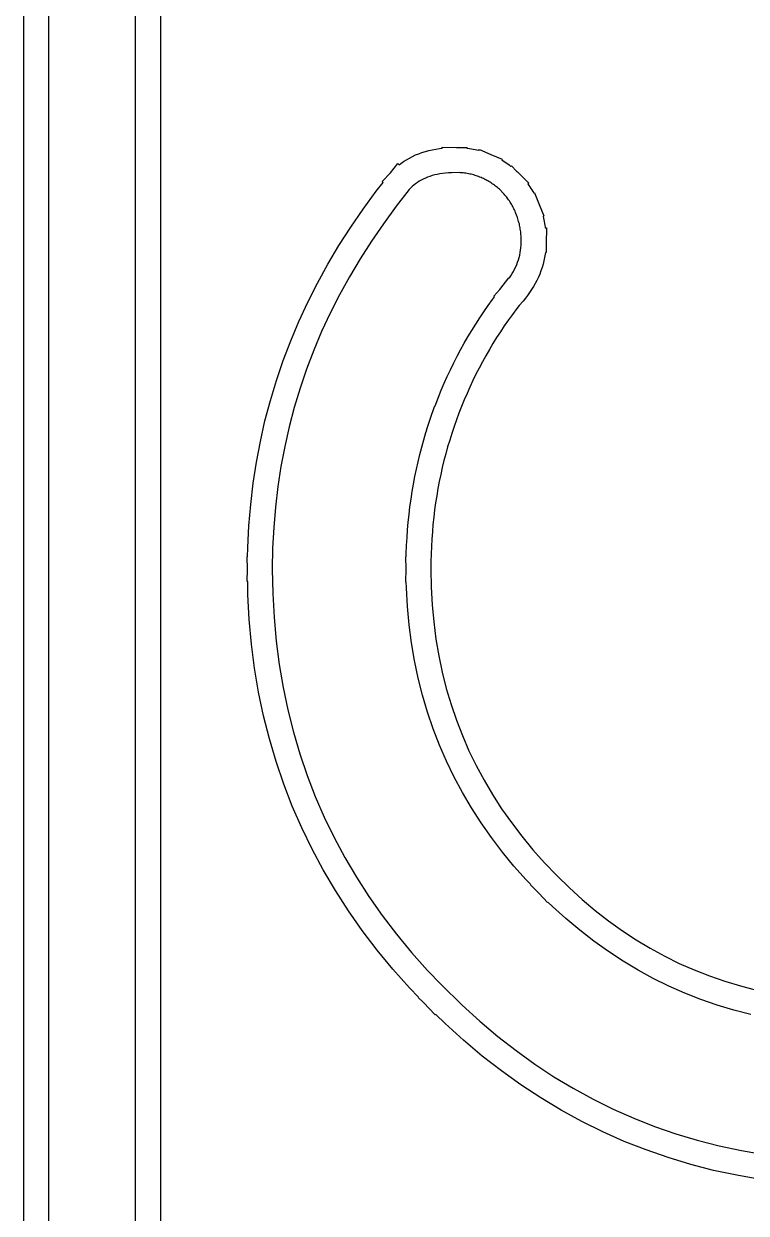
# Model space of a CAD drawing. Header units: metres. Extents: x -91 to 100, y 0 to 828.
# Drawn here: x -65.39 to -55.13, y 234.12 to 250.99 of the extents above; entities that cross this region are included whole.
import ezdxf

# ---------------------------------------------------------------- set-up
doc = ezdxf.new("R2010")
doc.units = ezdxf.units.M

msp = doc.modelspace()

# ---------------------------------------------------------------- linework, layer by layer
for p, q in [((-65.0333, 347.156), (-65.0333, 199.528)), ((-63.4458, 347.244), (-63.4458, 201.592)), ((-65.3861, 198.912), (-65.3861, 347.076)), ((-63.7986, 201.687), (-63.7986, 347.076)), ((-59.8701, 249.109), (-59.8257, 249.13)), ((-59.8257, 249.13), (-59.7804, 249.148)), ((-59.7804, 249.148), (-59.734, 249.165)), ((-59.734, 249.165), (-59.6866, 249.18)), ((-59.6866, 249.18), (-59.6382, 249.193)), ((-59.6382, 249.193), (-59.5888, 249.204)), ((-59.5888, 249.204), (-59.5383, 249.214)), ((-59.5383, 249.214), (-59.487, 249.221)), ((-59.487, 249.221), (-59.4472, 249.226)), ((-59.4472, 249.226), (-59.4471, 249.24)), ((-59.4471, 249.24), (-59.2452, 249.238)), ((-59.2452, 249.238), (-59.218, 249.237)), ((-59.218, 249.237), (-59.1896, 249.236)), ((-59.1896, 249.236), (-59.0987, 249.237)), ((-59.0987, 249.237), (-59.0986, 249.228)), ((-59.0986, 249.228), (-59.0847, 249.226)), ((-59.0847, 249.226), (-59.0586, 249.223)), ((-59.0586, 249.223), (-59.0324, 249.219)), ((-59.0324, 249.219), (-59.0065, 249.214)), ((-59.0065, 249.214), (-58.9809, 249.209)), ((-58.9809, 249.209), (-58.9557, 249.203)), ((-58.9557, 249.203), (-58.9305, 249.197)), ((-58.9305, 249.197), (-58.9254, 249.195)), ((-58.9254, 249.195), (-58.9196, 249.209)), ((-58.9196, 249.209), (-58.7571, 249.138)), ((-58.7571, 249.138), (-58.598, 249.072)), ((-60.1814, 248.875), (-60.0776, 249.008)), ((-60.0776, 249.008), (-60.0567, 248.991)), ((-60.0567, 248.991), (-60.0347, 249.008)), ((-60.0347, 249.008), (-59.9953, 249.036)), ((-59.9953, 249.036), (-59.9548, 249.062)), ((-59.9548, 249.062), (-59.913, 249.087)), ((-59.913, 249.087), (-59.8701, 249.109)), ((-58.598, 249.072), (-58.6032, 249.059)), ((-58.6032, 249.059), (-58.5809, 249.046)), ((-58.5809, 249.046), (-58.5596, 249.032)), ((-58.5596, 249.032), (-58.5386, 249.018)), ((-58.5386, 249.018), (-58.5179, 249.004)), ((-58.5179, 249.004), (-58.4975, 248.989)), ((-58.4975, 248.989), (-58.4772, 248.973)), ((-58.4772, 248.973), (-58.4727, 248.97)), ((-58.4727, 248.97), (-58.4652, 248.977)), ((-58.4652, 248.977), (-58.3914, 248.901)), ((-60.298, 248.754), (-60.1814, 248.875)), ((-59.7153, 248.789), (-59.7436, 248.774)), ((-59.6855, 248.803), (-59.7153, 248.789)), ((-59.655, 248.815), (-59.6855, 248.803)), ((-59.6217, 248.827), (-59.655, 248.815)), ((-59.5889, 248.837), (-59.6217, 248.827)), ((-59.5537, 248.847), (-59.5889, 248.837)), ((-59.5176, 248.855), (-59.5537, 248.847)), ((-59.4806, 248.862), (-59.5176, 248.855)), ((-59.4408, 248.868), (-59.4806, 248.862)), ((-59.4019, 248.872), (-59.4408, 248.868)), ((-59.3598, 248.876), (-59.4019, 248.872)), ((-59.316, 248.878), (-59.3598, 248.876)), ((-59.1978, 248.88), (-59.316, 248.878)), ((-59.1879, 248.879), (-59.1978, 248.88)), ((-59.1702, 248.878), (-59.1879, 248.879)), ((-59.149, 248.875), (-59.1702, 248.878)), ((-59.1303, 248.873), (-59.149, 248.875)), ((-59.1108, 248.87), (-59.1303, 248.873)), ((-59.0932, 248.868), (-59.1108, 248.87)), ((-59.0719, 248.864), (-59.0932, 248.868)), ((-59.0558, 248.86), (-59.0719, 248.864)), ((-59.0344, 248.856), (-59.0558, 248.86)), ((-59.018, 248.852), (-59.0344, 248.856)), ((-58.9996, 248.847), (-59.018, 248.852)), ((-58.9817, 248.841), (-58.9996, 248.847)), ((-58.9647, 248.836), (-58.9817, 248.841)), ((-58.9471, 248.83), (-58.9647, 248.836)), ((-58.9312, 248.824), (-58.9471, 248.83)), ((-58.9125, 248.817), (-58.9312, 248.824)), ((-58.8955, 248.81), (-58.9125, 248.817)), ((-58.8797, 248.803), (-58.8955, 248.81)), ((-58.8633, 248.796), (-58.8797, 248.803)), ((-58.8454, 248.787), (-58.8633, 248.796)), ((-58.8303, 248.779), (-58.8454, 248.787)), ((-58.8136, 248.77), (-58.8303, 248.779)), ((-58.3914, 248.901), (-58.3803, 248.891)), ((-58.3803, 248.891), (-58.3617, 248.873)), ((-58.3617, 248.873), (-58.2187, 248.731)), ((-60.569, 248.364), (-60.3822, 248.618)), ((-60.3822, 248.618), (-60.2857, 248.742)), ((-60.2857, 248.742), (-60.298, 248.754)), ((-59.9158, 248.64), (-60.1021, 248.402)), ((-59.8971, 248.659), (-59.9158, 248.64)), ((-59.8735, 248.682), (-59.8971, 248.659)), ((-59.8494, 248.702), (-59.8735, 248.682)), ((-59.8246, 248.722), (-59.8494, 248.702)), ((-59.7984, 248.741), (-59.8246, 248.722)), ((-59.7728, 248.757), (-59.7984, 248.741)), ((-59.7436, 248.774), (-59.7728, 248.757)), ((-58.7978, 248.762), (-58.8136, 248.77)), ((-58.7837, 248.753), (-58.7978, 248.762)), ((-58.7663, 248.743), (-58.7837, 248.753)), ((-58.7515, 248.733), (-58.7663, 248.743)), ((-58.7365, 248.723), (-58.7515, 248.733)), ((-58.721, 248.712), (-58.7365, 248.723)), ((-58.7066, 248.702), (-58.721, 248.712)), ((-58.6914, 248.69), (-58.7066, 248.702)), ((-58.6772, 248.679), (-58.6914, 248.69)), ((-58.6622, 248.667), (-58.6772, 248.679)), ((-58.6484, 248.655), (-58.6622, 248.667)), ((-58.6362, 248.644), (-58.6484, 248.655)), ((-58.5811, 248.587), (-58.6362, 248.644)), ((-58.2187, 248.731), (-58.2307, 248.719)), ((-58.2307, 248.719), (-58.2158, 248.698)), ((-58.2158, 248.698), (-58.2016, 248.677)), ((-58.2016, 248.677), (-58.1877, 248.656)), ((-58.1877, 248.656), (-58.1743, 248.635)), ((-58.1743, 248.635), (-58.1613, 248.613)), ((-58.1613, 248.613), (-58.1488, 248.591)), ((-58.5695, 248.575), (-58.5811, 248.587)), ((-58.5575, 248.561), (-58.5695, 248.575)), ((-58.5459, 248.548), (-58.5575, 248.561)), ((-58.5354, 248.535), (-58.5459, 248.548)), ((-58.5247, 248.521), (-58.5354, 248.535)), ((-58.5137, 248.506), (-58.5247, 248.521)), ((-58.5041, 248.493), (-58.5137, 248.506)), ((-58.4943, 248.479), (-58.5041, 248.493)), ((-58.4832, 248.462), (-58.4943, 248.479)), ((-58.4749, 248.448), (-58.4832, 248.462)), ((-58.4654, 248.433), (-58.4749, 248.448)), ((-58.1488, 248.591), (-58.1482, 248.59)), ((-58.1482, 248.59), (-58.1387, 248.594)), ((-58.1387, 248.594), (-58.0724, 248.43)), ((-60.7459, 248.106), (-60.569, 248.364)), ((-60.1021, 248.402), (-60.2822, 248.156)), ((-58.4558, 248.416), (-58.4654, 248.433)), ((-58.447, 248.4), (-58.4558, 248.416)), ((-58.4391, 248.385), (-58.447, 248.4)), ((-58.4297, 248.366), (-58.4391, 248.385)), ((-58.4227, 248.351), (-58.4297, 248.366)), ((-58.414, 248.332), (-58.4227, 248.351)), ((-58.406, 248.313), (-58.414, 248.332)), ((-58.4015, 248.302), (-58.406, 248.313)), ((-58.3907, 248.275), (-58.4015, 248.302)), ((-58.3846, 248.259), (-58.3907, 248.275)), ((-58.0724, 248.43), (-58.005, 248.265)), ((-60.9129, 247.845), (-60.7459, 248.106)), ((-60.2822, 248.156), (-60.453, 247.907)), ((-58.3784, 248.242), (-58.3846, 248.259)), ((-58.3723, 248.224), (-58.3784, 248.242)), ((-58.3671, 248.207), (-58.3723, 248.224)), ((-58.362, 248.189), (-58.3671, 248.207)), ((-58.3575, 248.172), (-58.362, 248.189)), ((-58.3524, 248.152), (-58.3575, 248.172)), ((-58.3486, 248.135), (-58.3524, 248.152)), ((-58.345, 248.117), (-58.3486, 248.135)), ((-58.3416, 248.098), (-58.345, 248.117)), ((-58.005, 248.265), (-58.0157, 248.261)), ((-58.0157, 248.261), (-58.0096, 248.236)), ((-58.0096, 248.236), (-58.0039, 248.21)), ((-58.0039, 248.21), (-57.9987, 248.185)), ((-57.9987, 248.185), (-57.994, 248.159)), ((-57.994, 248.159), (-57.9899, 248.134)), ((-57.9899, 248.134), (-57.9862, 248.108)), ((-57.9862, 248.108), (-57.985, 248.099)), ((-58.3385, 248.079), (-58.3416, 248.098)), ((-58.3358, 248.061), (-58.3385, 248.079)), ((-58.3335, 248.041), (-58.3358, 248.061)), ((-58.3315, 248.023), (-58.3335, 248.041)), ((-58.33, 248.004), (-58.3315, 248.023)), ((-58.3286, 247.983), (-58.33, 248.004)), ((-58.3278, 247.964), (-58.3286, 247.983)), ((-58.3272, 247.944), (-58.3278, 247.964)), ((-58.3264, 247.849), (-58.3272, 247.944)), ((-57.985, 248.099), (-57.9674, 248.098)), ((-57.9674, 248.098), (-57.9716, 247.873)), ((-61.0698, 247.581), (-60.9129, 247.845)), ((-60.453, 247.907), (-60.6131, 247.657)), ((-58.3401, 247.745), (-58.3343, 247.778)), ((-58.3343, 247.778), (-58.3295, 247.815)), ((-58.3295, 247.815), (-58.3264, 247.849)), ((-57.9716, 247.873), (-57.9735, 247.839)), ((-57.9735, 247.839), (-57.9727, 247.747)), ((-60.6131, 247.657), (-60.7644, 247.403)), ((-58.3898, 247.576), (-58.3771, 247.61)), ((-58.3771, 247.61), (-58.3661, 247.642)), ((-58.3661, 247.642), (-58.3561, 247.676)), ((-58.3561, 247.676), (-58.3474, 247.71)), ((-58.3474, 247.71), (-58.3401, 247.745)), ((-58.0039, 247.628), (-58.016, 247.581)), ((-57.9937, 247.677), (-58.0039, 247.628)), ((-57.9854, 247.725), (-57.9937, 247.677)), ((-57.9825, 247.747), (-57.9854, 247.725)), ((-57.9727, 247.747), (-57.9825, 247.747)), ((-61.2167, 247.314), (-61.0698, 247.581)), ((-58.4736, 247.416), (-58.454, 247.448)), ((-58.454, 247.448), (-58.4355, 247.48)), ((-58.4355, 247.48), (-58.4192, 247.511)), ((-58.4192, 247.511), (-58.4036, 247.544)), ((-58.4036, 247.544), (-58.3898, 247.576)), ((-58.0632, 247.441), (-58.0826, 247.396)), ((-58.0456, 247.487), (-58.0632, 247.441)), ((-58.0299, 247.534), (-58.0456, 247.487)), ((-58.016, 247.581), (-58.0299, 247.534)), ((-61.3535, 247.044), (-61.2167, 247.314)), ((-60.7644, 247.403), (-60.9051, 247.147)), ((-58.6271, 247.223), (-58.4993, 247.39)), ((-58.4993, 247.39), (-58.494, 247.386)), ((-58.494, 247.386), (-58.4736, 247.416)), ((-58.1514, 247.264), (-58.1779, 247.222)), ((-58.1268, 247.308), (-58.1514, 247.264)), ((-58.1038, 247.352), (-58.1268, 247.308)), ((-58.0826, 247.396), (-58.1038, 247.352)), ((-60.9051, 247.147), (-61.0368, 246.887)), ((-58.7342, 247.081), (-58.7062, 247.119)), ((-58.7137, 247.126), (-58.6271, 247.223)), ((-58.7062, 247.119), (-58.7137, 247.126)), ((-58.2672, 247.098), (-58.3003, 247.058)), ((-58.2358, 247.138), (-58.2672, 247.098)), ((-58.206, 247.18), (-58.2358, 247.138)), ((-58.1779, 247.222), (-58.206, 247.18)), ((-61.4803, 246.771), (-61.3535, 247.044)), ((-58.856, 246.908), (-58.7959, 246.995)), ((-58.7959, 246.995), (-58.7342, 247.081)), ((-58.3903, 246.951), (-58.4512, 246.869)), ((-58.3558, 246.995), (-58.3903, 246.951)), ((-58.3003, 247.058), (-58.3558, 246.995)), ((-61.5969, 246.494), (-61.4803, 246.771)), ((-61.0368, 246.887), (-61.1584, 246.625)), ((-58.9719, 246.732), (-58.9147, 246.821)), ((-58.9147, 246.821), (-58.856, 246.908)), ((-58.5077, 246.79), (-58.5657, 246.706)), ((-58.4512, 246.869), (-58.5077, 246.79)), ((-61.1584, 246.625), (-61.2698, 246.361)), ((-59.0817, 246.552), (-59.0275, 246.642)), ((-59.0275, 246.642), (-58.9719, 246.732)), ((-58.6204, 246.624), (-58.6744, 246.54)), ((-58.5657, 246.706), (-58.6204, 246.624)), ((-61.7035, 246.215), (-61.5969, 246.494)), ((-59.1855, 246.368), (-59.1344, 246.46)), ((-59.1344, 246.46), (-59.0817, 246.552)), ((-58.7275, 246.455), (-58.7775, 246.371)), ((-58.6744, 246.54), (-58.7275, 246.455)), ((-61.2698, 246.361), (-61.372, 246.093)), ((-59.2832, 246.181), (-59.2351, 246.275)), ((-59.2351, 246.275), (-59.1855, 246.368)), ((-58.8286, 246.283), (-58.8762, 246.197)), ((-58.7775, 246.371), (-58.8286, 246.283)), ((-61.7999, 245.932), (-61.7035, 246.215)), ((-61.372, 246.093), (-61.4644, 245.822)), ((-59.3748, 245.989), (-59.3298, 246.085)), ((-59.3298, 246.085), (-59.2832, 246.181)), ((-58.923, 246.109), (-58.9682, 246.02)), ((-58.8762, 246.197), (-58.923, 246.109)), ((-61.8862, 245.647), (-61.7999, 245.932)), ((-59.4182, 245.893), (-59.3748, 245.989)), ((-59.0125, 245.93), (-59.0548, 245.839)), ((-58.9682, 246.02), (-59.0125, 245.93)), ((-61.4644, 245.822), (-61.547, 245.549)), ((-59.5004, 245.696), (-59.4601, 245.795)), ((-59.4601, 245.795), (-59.4182, 245.893)), ((-59.095, 245.75), (-59.1352, 245.656)), ((-59.0548, 245.839), (-59.095, 245.75)), ((-61.9624, 245.358), (-61.8862, 245.647)), ((-59.5522, 245.562), (-59.5392, 245.597)), ((-59.5392, 245.597), (-59.5004, 245.696)), ((-59.1352, 245.656), (-59.1738, 245.562)), ((-61.547, 245.549), (-61.6199, 245.273)), ((-59.6118, 245.396), (-59.5556, 245.563)), ((-59.5556, 245.563), (-59.5522, 245.562)), ((-59.2097, 245.469), (-59.2449, 245.375)), ((-59.1738, 245.562), (-59.2097, 245.469)), ((-62.0284, 245.067), (-61.9624, 245.358)), ((-61.6199, 245.273), (-61.683, 244.994)), ((-59.6706, 245.229), (-59.6118, 245.396)), ((-59.2786, 245.279), (-59.3111, 245.182)), ((-59.2449, 245.375), (-59.2786, 245.279)), ((-59.7374, 244.988), (-59.7086, 245.091)), ((-59.7086, 245.091), (-59.6781, 245.193)), ((-59.6781, 245.193), (-59.6672, 245.227)), ((-59.6672, 245.227), (-59.6706, 245.229)), ((-59.3412, 245.087), (-59.3697, 244.992)), ((-59.3111, 245.182), (-59.3412, 245.087)), ((-62.0842, 244.772), (-62.0284, 245.067)), ((-61.683, 244.994), (-61.7366, 244.711)), ((-59.7645, 244.884), (-59.7374, 244.988)), ((-59.3697, 244.992), (-59.397, 244.894)), ((-62.1299, 244.475), (-62.0842, 244.772)), ((-59.8133, 244.675), (-59.7897, 244.78)), ((-59.7897, 244.78), (-59.7645, 244.884)), ((-59.4227, 244.796), (-59.4462, 244.699)), ((-59.397, 244.894), (-59.4227, 244.796)), ((-61.7366, 244.711), (-61.7804, 244.427)), ((-59.8551, 244.464), (-59.835, 244.57)), ((-59.835, 244.57), (-59.8133, 244.675)), ((-59.4686, 244.6), (-59.4893, 244.499)), ((-59.4462, 244.699), (-59.4686, 244.6)), ((-62.1655, 244.175), (-62.1299, 244.475)), ((-61.7804, 244.427), (-61.8145, 244.138)), ((-59.8734, 244.357), (-59.8551, 244.464)), ((-59.5077, 244.402), (-59.5255, 244.298)), ((-59.4893, 244.499), (-59.5077, 244.402)), ((-59.9048, 244.142), (-59.8899, 244.25)), ((-59.8899, 244.25), (-59.8734, 244.357)), ((-59.5255, 244.298), (-59.5409, 244.198)), ((-62.1909, 243.871), (-62.1655, 244.175)), ((-61.8145, 244.138), (-61.8388, 243.848)), ((-59.9178, 244.034), (-59.9048, 244.142)), ((-59.5548, 244.098), (-59.5672, 243.993)), ((-59.5409, 244.198), (-59.5548, 244.098)), ((-59.9386, 243.815), (-59.9291, 243.925)), ((-59.9291, 243.925), (-59.9178, 244.034)), ((-59.5779, 243.891), (-59.5871, 243.785)), ((-59.5672, 243.993), (-59.5779, 243.891)), ((-62.2061, 243.565), (-62.1909, 243.871)), ((-61.8388, 243.848), (-61.8535, 243.553)), ((-59.9465, 243.704), (-59.9386, 243.815)), ((-59.5871, 243.785), (-59.5945, 243.681)), ((-62.2083, 243.431), (-62.2061, 243.565)), ((-61.8535, 243.553), (-61.8583, 243.256)), ((-59.9569, 243.481), (-59.9526, 243.593)), ((-59.9526, 243.593), (-59.9465, 243.704)), ((-59.6002, 243.577), (-59.6042, 243.472)), ((-59.5945, 243.681), (-59.6002, 243.577)), ((-62.2111, 243.256), (-62.2142, 243.431)), ((-62.2142, 243.431), (-62.2083, 243.431)), ((-59.9604, 243.256), (-59.9635, 243.431)), ((-59.9635, 243.431), (-59.9581, 243.431)), ((-59.9581, 243.431), (-59.9569, 243.481)), ((-59.6042, 243.472), (-59.6068, 243.363)), ((-62.214, 243.081), (-62.2111, 243.256)), ((-61.8583, 243.256), (-61.8522, 242.911)), ((-59.9618, 243.079), (-59.9604, 243.256)), ((-59.6068, 243.363), (-59.6076, 243.256)), ((-59.6076, 243.256), (-59.6031, 243.003)), ((-62.208, 243.081), (-62.214, 243.081)), ((-62.2048, 242.897), (-62.208, 243.081)), ((-59.9573, 243.079), (-59.9618, 243.079)), ((-59.9557, 242.99), (-59.9573, 243.079)), ((-62.1858, 242.544), (-62.2048, 242.897)), ((-61.8522, 242.911), (-61.8338, 242.569)), ((-59.9416, 242.727), (-59.9557, 242.99)), ((-59.6031, 243.003), (-59.5896, 242.753)), ((-59.9179, 242.468), (-59.9416, 242.727)), ((-59.5896, 242.753), (-59.5672, 242.508)), ((-62.1541, 242.195), (-62.1858, 242.544)), ((-61.8338, 242.569), (-61.8034, 242.235)), ((-59.8848, 242.213), (-59.9179, 242.468)), ((-59.5672, 242.508), (-59.5359, 242.266)), ((-61.8034, 242.235), (-61.7607, 241.904)), ((-59.8423, 241.961), (-59.8848, 242.213)), ((-59.5359, 242.266), (-59.4957, 242.028)), ((-62.1096, 241.851), (-62.1541, 242.195)), ((-61.7607, 241.904), (-61.7058, 241.579)), ((-59.7902, 241.713), (-59.8423, 241.961)), ((-59.4957, 242.028), (-59.4465, 241.794)), ((-62.0525, 241.513), (-62.1096, 241.851)), ((-59.7286, 241.469), (-59.7902, 241.713)), ((-59.4465, 241.794), (-59.3886, 241.565)), ((-61.7058, 241.579), (-61.639, 241.261)), ((-59.3886, 241.565), (-59.3216, 241.338)), ((-61.9825, 241.179), (-62.0525, 241.513)), ((-59.6576, 241.229), (-59.7286, 241.469)), ((-61.639, 241.261), (-61.5596, 240.946)), ((-59.577, 240.993), (-59.6576, 241.229)), ((-59.3216, 241.338), (-59.2457, 241.116)), ((-61.8998, 240.851), (-61.9825, 241.179)), ((-59.2457, 241.116), (-59.1612, 240.898)), ((-61.5596, 240.946), (-61.4684, 240.637)), ((-59.487, 240.761), (-59.577, 240.993)), ((-59.1612, 240.898), (-59.0674, 240.682)), ((-61.8044, 240.528), (-61.8998, 240.851)), ((-59.3875, 240.532), (-59.487, 240.761)), ((-61.696, 240.21), (-61.8044, 240.528)), ((-61.4684, 240.637), (-61.365, 240.333)), ((-59.2786, 240.308), (-59.3875, 240.532)), ((-59.0674, 240.682), (-58.9652, 240.472)), ((-58.9652, 240.472), (-58.8536, 240.264)), ((-61.575, 239.897), (-61.696, 240.21)), ((-61.365, 240.333), (-61.249, 240.034)), ((-59.1603, 240.088), (-59.2786, 240.308)), ((-58.8536, 240.264), (-58.7331, 240.06)), ((-61.249, 240.034), (-61.121, 239.739)), ((-59.0326, 239.871), (-59.1603, 240.088)), ((-58.7331, 240.06), (-58.6038, 239.859)), ((-61.4412, 239.59), (-61.575, 239.897)), ((-58.8955, 239.659), (-59.0326, 239.871)), ((-58.6038, 239.859), (-58.4655, 239.663)), ((-61.121, 239.739), (-60.9812, 239.451)), ((-61.2947, 239.287), (-61.4412, 239.59)), ((-58.7491, 239.451), (-58.8955, 239.659)), ((-58.4655, 239.663), (-58.3182, 239.469)), ((-60.9812, 239.451), (-60.8285, 239.166)), ((-58.5934, 239.246), (-58.7491, 239.451)), ((-58.3182, 239.469), (-58.1615, 239.279)), ((-61.1354, 238.991), (-61.2947, 239.287)), ((-60.8285, 239.166), (-60.6642, 238.888)), ((-58.4284, 239.046), (-58.5934, 239.246)), ((-58.1615, 239.279), (-57.9959, 239.093)), ((-58.2542, 238.85), (-58.4284, 239.046)), ((-57.9959, 239.093), (-57.8217, 238.911)), ((-60.9634, 238.699), (-61.1354, 238.991)), ((-60.6642, 238.888), (-60.4868, 238.613)), ((-58.1912, 238.784), (-58.2542, 238.85)), ((-57.8217, 238.911), (-57.6422, 238.736)), ((-60.7787, 238.413), (-60.9634, 238.699)), ((-58.1954, 238.78), (-58.1912, 238.784)), ((-58.0712, 238.659), (-58.1954, 238.78)), ((-57.6422, 238.736), (-57.4602, 238.571)), ((-60.4868, 238.613), (-60.298, 238.344)), ((-57.9504, 238.532), (-58.0712, 238.659)), ((-57.946, 238.537), (-57.9504, 238.532)), ((-57.8828, 238.475), (-57.946, 238.537)), ((-57.4602, 238.571), (-57.274, 238.415)), ((-60.5812, 238.132), (-60.7787, 238.413)), ((-60.298, 238.344), (-60.0955, 238.079)), ((-57.6906, 238.301), (-57.8828, 238.475)), ((-57.274, 238.415), (-57.0847, 238.268)), ((-57.4942, 238.136), (-57.6906, 238.301)), ((-57.0847, 238.268), (-56.8906, 238.129)), ((-60.3712, 237.856), (-60.5812, 238.132)), ((-60.0955, 238.079), (-59.8815, 237.819)), ((-57.2938, 237.981), (-57.4942, 238.136)), ((-56.8906, 238.129), (-56.6944, 238)), ((-56.6944, 238), (-56.4943, 237.881)), ((-60.1485, 237.586), (-60.3712, 237.856)), ((-59.8815, 237.819), (-59.6549, 237.564)), ((-57.0892, 237.835), (-57.2938, 237.981)), ((-56.8804, 237.698), (-57.0892, 237.835)), ((-56.4943, 237.881), (-56.2893, 237.769)), ((-56.6676, 237.57), (-56.8804, 237.698)), ((-56.2893, 237.769), (-56.0819, 237.667)), ((-56.0819, 237.667), (-55.8695, 237.573)), ((-59.9132, 237.322), (-60.1485, 237.586)), ((-59.6549, 237.564), (-59.464, 237.365)), ((-56.4507, 237.452), (-56.6676, 237.57)), ((-55.8695, 237.573), (-55.6548, 237.489)), ((-55.6548, 237.489), (-55.4359, 237.413)), ((-59.784, 237.186), (-59.9132, 237.322)), ((-59.464, 237.365), (-59.1662, 237.074)), ((-56.2297, 237.343), (-56.4507, 237.452)), ((-56.0047, 237.244), (-56.2297, 237.343)), ((-55.4359, 237.413), (-55.2126, 237.346)), ((-55.2126, 237.346), (-54.9851, 237.288)), ((-59.7865, 237.184), (-59.784, 237.186)), ((-59.7129, 237.112), (-59.7865, 237.184)), ((-55.7757, 237.154), (-56.0047, 237.244)), ((-55.5427, 237.074), (-55.7757, 237.154)), ((-59.545, 236.936), (-59.7129, 237.112)), ((-59.1662, 237.074), (-58.9147, 236.846)), ((-55.3058, 237.003), (-55.5427, 237.074)), ((-55.065, 236.941), (-55.3058, 237.003)), ((-59.5388, 236.942), (-59.545, 236.936)), ((-59.4065, 236.813), (-59.5388, 236.942)), ((-59.1457, 236.577), (-59.4065, 236.813)), ((-58.9147, 236.846), (-58.6589, 236.631)), ((-58.8794, 236.353), (-59.1457, 236.577)), ((-58.6589, 236.631), (-58.3981, 236.429)), ((-58.6077, 236.142), (-58.8794, 236.353)), ((-58.3981, 236.429), (-58.1326, 236.239)), ((-58.3306, 235.944), (-58.6077, 236.142)), ((-58.1326, 236.239), (-57.8613, 236.06)), ((-57.8613, 236.06), (-57.5862, 235.895)), ((-58.048, 235.758), (-58.3306, 235.944)), ((-57.5862, 235.895), (-57.3051, 235.742)), ((-57.76, 235.585), (-58.048, 235.758)), ((-57.3051, 235.742), (-57.0198, 235.601)), ((-57.4666, 235.425), (-57.76, 235.585)), ((-57.0198, 235.601), (-56.7285, 235.472)), ((-56.7285, 235.472), (-56.4334, 235.355)), ((-57.1679, 235.277), (-57.4666, 235.425)), ((-56.4334, 235.355), (-56.1326, 235.251)), ((-56.8639, 235.143), (-57.1679, 235.277)), ((-56.5547, 235.021), (-56.8639, 235.143)), ((-56.1326, 235.251), (-55.8263, 235.159)), ((-55.8263, 235.159), (-55.5159, 235.079)), ((-56.2401, 234.912), (-56.5547, 235.021)), ((-55.5159, 235.079), (-55.1992, 235.012)), ((-55.1992, 235.012), (-54.878, 234.956)), ((-55.9204, 234.816), (-56.2401, 234.912)), ((-55.5955, 234.732), (-55.9204, 234.816)), ((-55.2655, 234.662), (-55.5955, 234.732)), ((-54.9305, 234.604), (-55.2655, 234.662))]:
    msp.add_line(p, q)

doc.saveas('drawing.dxf')
